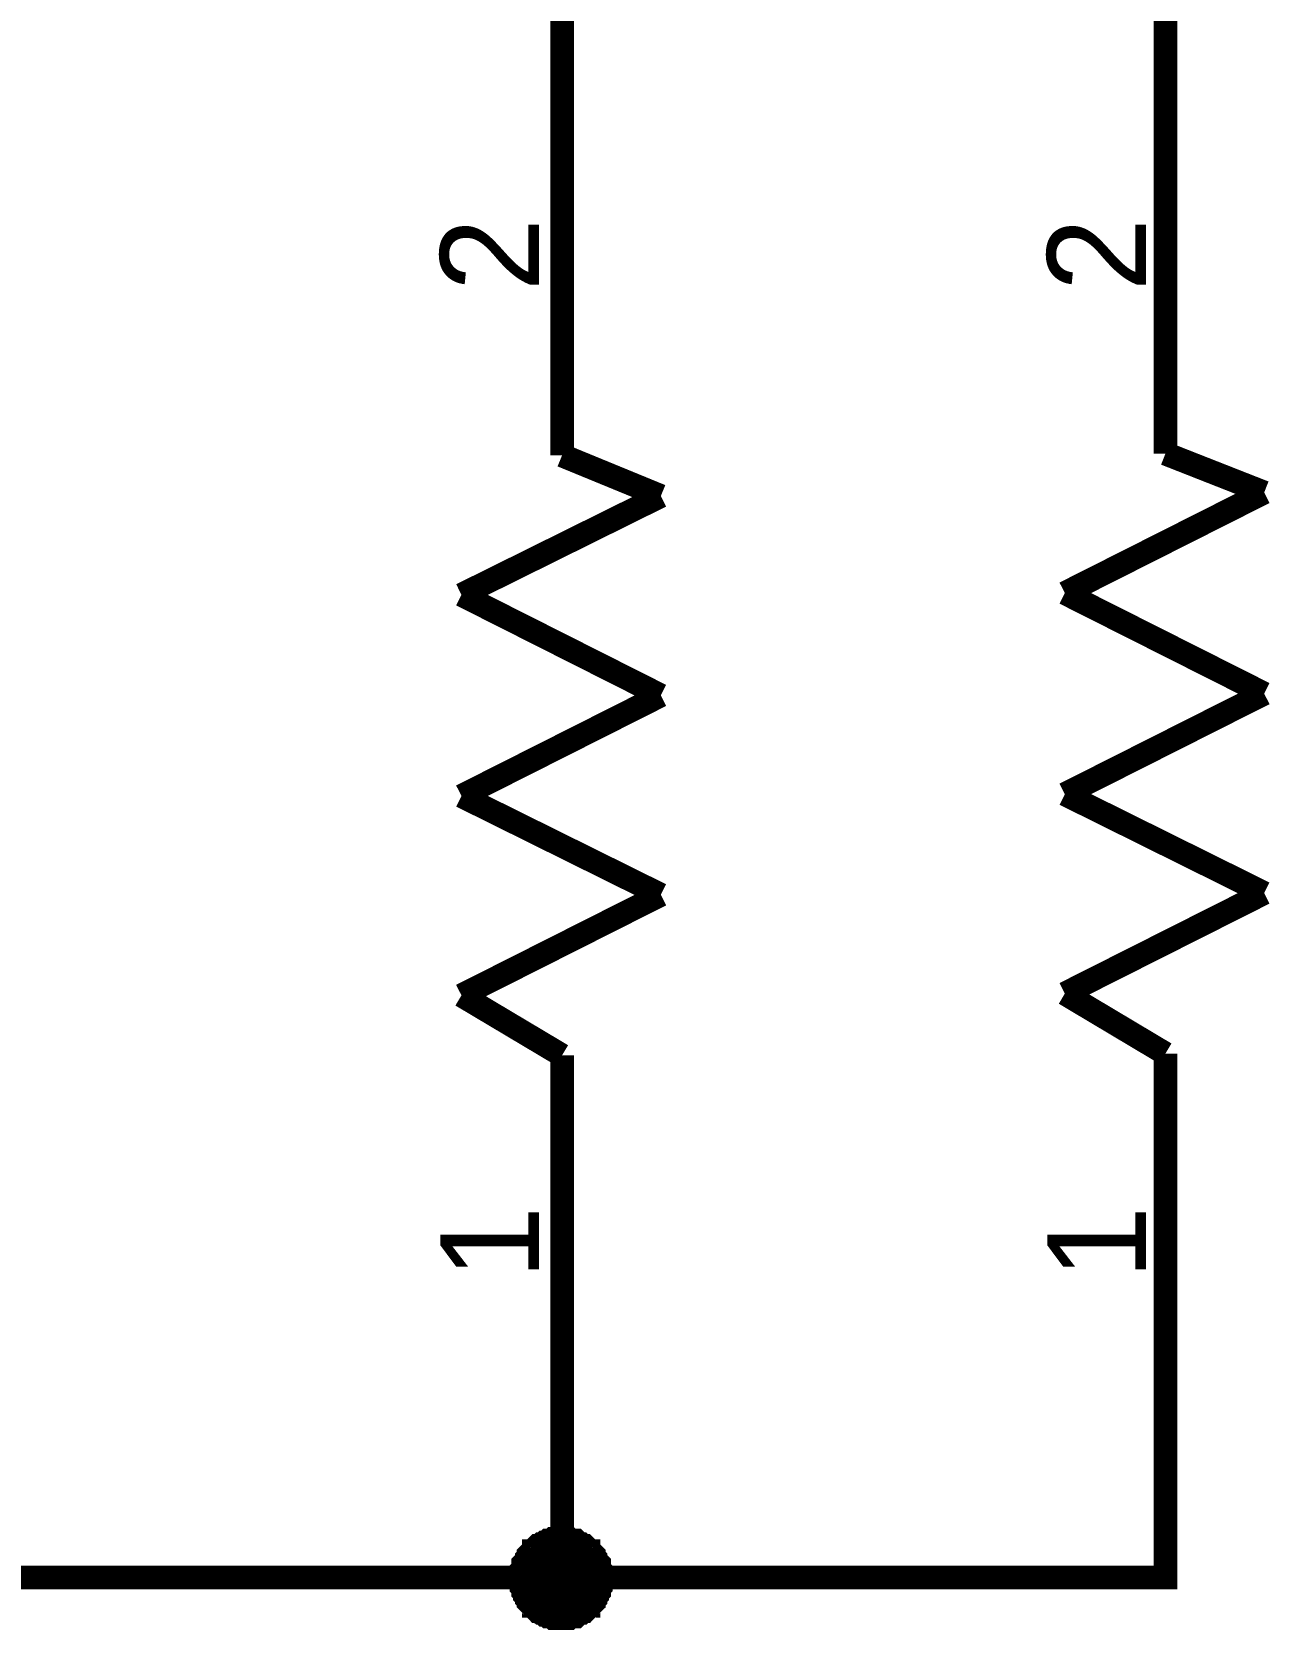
# Model space of a CAD drawing. Header units: millimetres. Extents: x 0 to 800, y 0 to 567.
# Drawn here: x 341.74 to 357.53, y 83.35 to 103.64 of the extents above; entities that cross this region are included whole.
import ezdxf

# ---------------------------------------------------------------- set-up
doc = ezdxf.new("R2010")
doc.units = ezdxf.units.MM
doc.layers.add('Sheet', color=255, linetype='Continuous')

msp = doc.modelspace()

# ---------------------------------------------------------------- linework, layer by layer
at = {"layer": 'Sheet'}
for points, const_width in [([(356.125, 103.37), (356.125, 127.471)], 0.3), ([(287.696, 124.94), (305.727, 124.94), (305.727, 124.896), (348.465, 124.896), (348.465, 103.348)], 0.3), ([(348.465, 98.263), (348.465, 103.348)], 0.3), ([(356.125, 98.286), (356.125, 103.37)], 0.3), ([(348.465, 98.263), (348.465, 99.025)], 0.3), ([(356.125, 98.286), (356.125, 99.047)], 0.3), ([(349.719, 97.748), (348.465, 98.263)], 0.3), ([(357.379, 97.793), (356.125, 98.286)], 0.3), ([(347.188, 96.494), (349.719, 97.748)], 0.3), ([(354.848, 96.516), (357.379, 97.793)], 0.3), ([(349.719, 95.217), (347.188, 96.494)], 0.3), ([(357.379, 95.24), (354.848, 96.516)], 0.3), ([(347.188, 93.94), (349.719, 95.217)], 0.3), ([(354.848, 93.963), (357.379, 95.24)], 0.3), ([(349.719, 92.686), (347.188, 93.94)], 0.3), ([(357.379, 92.708), (354.848, 93.963)], 0.3), ([(348.465, 85.563), (348.465, 84.018), (340.58, 84.018), (340.58, 93.403)], 0.3), ([(347.188, 91.409), (349.719, 92.686)], 0.3), ([(354.848, 91.432), (357.379, 92.708)], 0.3), ([(348.465, 90.648), (347.188, 91.409)], 0.3), ([(356.125, 90.67), (354.848, 91.432)], 0.3), ([(348.465, 90.648), (348.465, 85.563)], 0.3), ([(348.465, 90.648), (348.465, 89.886)], 0.3), ([(356.125, 90.67), (356.125, 85.586)], 0.3), ([(356.125, 90.67), (356.125, 89.909)], 0.3), ([(356.125, 85.586), (356.125, 84.018), (348.465, 84.018)], 0.3), ([(347.949, 84.018), (347.949, 84.04), (347.949, 84.063), (347.949, 84.085), (347.949, 84.107), (347.972, 84.13), (347.972, 84.152), (347.972, 84.197), (347.994, 84.219), (347.994, 84.219), (348.017, 84.242), (348.017, 84.264), (348.039, 84.287), (348.039, 84.309), (348.061, 84.331), (348.084, 84.354), (348.106, 84.354), (348.106, 84.376), (348.129, 84.399), (348.151, 84.421), (348.173, 84.421), (348.196, 84.443), (348.218, 84.443), (348.241, 84.466), (348.263, 84.466), (348.285, 84.488), (348.308, 84.488), (348.33, 84.488), (348.353, 84.511), (348.375, 84.511), (348.42, 84.511), (348.442, 84.511), (348.465, 84.511)], 0.3), ([(347.949, 84.018), (347.949, 84.04), (347.949, 84.063), (347.949, 84.085), (347.949, 84.107), (347.972, 84.13), (347.972, 84.152), (347.972, 84.197), (347.994, 84.219), (347.994, 84.219), (348.017, 84.242), (348.017, 84.264), (348.039, 84.287), (348.039, 84.309), (348.061, 84.331), (348.084, 84.354), (348.106, 84.354), (348.106, 84.376), (348.129, 84.399), (348.151, 84.421), (348.173, 84.421), (348.196, 84.443), (348.218, 84.443), (348.241, 84.466), (348.263, 84.466), (348.285, 84.488), (348.308, 84.488), (348.33, 84.488), (348.353, 84.511), (348.375, 84.511), (348.42, 84.511), (348.442, 84.511), (348.465, 84.511)], 0.3), ([(347.949, 84.018), (347.949, 84.04), (347.949, 84.063), (347.949, 84.085), (347.949, 84.107), (347.972, 84.13), (347.972, 84.152), (347.972, 84.197), (347.994, 84.219), (347.994, 84.219), (348.017, 84.242), (348.017, 84.264), (348.039, 84.287), (348.039, 84.309), (348.061, 84.331), (348.084, 84.354), (348.106, 84.354), (348.106, 84.376), (348.129, 84.399), (348.151, 84.421), (348.173, 84.421), (348.196, 84.443), (348.218, 84.443), (348.241, 84.466), (348.263, 84.466), (348.285, 84.488), (348.308, 84.488), (348.33, 84.488), (348.353, 84.511), (348.375, 84.511), (348.42, 84.511), (348.442, 84.511), (348.465, 84.511)], 0.3), ([(347.949, 84.018), (347.949, 84.04), (347.949, 84.063), (347.949, 84.085), (347.949, 84.107), (347.972, 84.13), (347.972, 84.152), (347.972, 84.197), (347.994, 84.219), (347.994, 84.219), (348.017, 84.242), (348.017, 84.264), (348.039, 84.287), (348.039, 84.309), (348.061, 84.331), (348.084, 84.354), (348.106, 84.354), (348.106, 84.376), (348.129, 84.399), (348.151, 84.421), (348.173, 84.421), (348.196, 84.443), (348.218, 84.443), (348.241, 84.466), (348.263, 84.466), (348.285, 84.488), (348.308, 84.488), (348.33, 84.488), (348.353, 84.511), (348.375, 84.511), (348.42, 84.511), (348.442, 84.511), (348.465, 84.511)], 0.3), ([(348.465, 84.511), (348.465, 84.511)], 0.3), ([(348.465, 84.511), (348.487, 84.511), (348.509, 84.511), (348.532, 84.511), (348.554, 84.511), (348.577, 84.488), (348.599, 84.488), (348.644, 84.488), (348.666, 84.466), (348.666, 84.466), (348.689, 84.443), (348.711, 84.443), (348.733, 84.421), (348.756, 84.421), (348.778, 84.399), (348.801, 84.376), (348.801, 84.354), (348.823, 84.354), (348.845, 84.331), (348.868, 84.309), (348.868, 84.287), (348.89, 84.264), (348.89, 84.242), (348.913, 84.219), (348.913, 84.219), (348.935, 84.197), (348.935, 84.152), (348.935, 84.13), (348.957, 84.107), (348.957, 84.085), (348.957, 84.063), (348.957, 84.04), (348.957, 84.018)], 0.3), ([(348.465, 84.511), (348.465, 84.511)], 0.3), ([(348.465, 84.511), (348.487, 84.511), (348.509, 84.511), (348.532, 84.511), (348.554, 84.511), (348.577, 84.488), (348.599, 84.488), (348.644, 84.488), (348.666, 84.466), (348.666, 84.466), (348.689, 84.443), (348.711, 84.443), (348.733, 84.421), (348.756, 84.421), (348.778, 84.399), (348.801, 84.376), (348.801, 84.354), (348.823, 84.354), (348.845, 84.331), (348.868, 84.309), (348.868, 84.287), (348.89, 84.264), (348.89, 84.242), (348.913, 84.219), (348.913, 84.219), (348.935, 84.197), (348.935, 84.152), (348.935, 84.13), (348.957, 84.107), (348.957, 84.085), (348.957, 84.063), (348.957, 84.04), (348.957, 84.018)], 0.3), ([(348.465, 84.511), (348.465, 84.511)], 0.3), ([(348.465, 84.511), (348.487, 84.511), (348.509, 84.511), (348.532, 84.511), (348.554, 84.511), (348.577, 84.488), (348.599, 84.488), (348.644, 84.488), (348.666, 84.466), (348.666, 84.466), (348.689, 84.443), (348.711, 84.443), (348.733, 84.421), (348.756, 84.421), (348.778, 84.399), (348.801, 84.376), (348.801, 84.354), (348.823, 84.354), (348.845, 84.331), (348.868, 84.309), (348.868, 84.287), (348.89, 84.264), (348.89, 84.242), (348.913, 84.219), (348.913, 84.219), (348.935, 84.197), (348.935, 84.152), (348.935, 84.13), (348.957, 84.107), (348.957, 84.085), (348.957, 84.063), (348.957, 84.04), (348.957, 84.018)], 0.3), ([(348.465, 84.511), (348.465, 84.511)], 0.3), ([(348.465, 84.511), (348.487, 84.511), (348.509, 84.511), (348.532, 84.511), (348.554, 84.511), (348.577, 84.488), (348.599, 84.488), (348.644, 84.488), (348.666, 84.466), (348.666, 84.466), (348.689, 84.443), (348.711, 84.443), (348.733, 84.421), (348.756, 84.421), (348.778, 84.399), (348.801, 84.376), (348.801, 84.354), (348.823, 84.354), (348.845, 84.331), (348.868, 84.309), (348.868, 84.287), (348.89, 84.264), (348.89, 84.242), (348.913, 84.219), (348.913, 84.219), (348.935, 84.197), (348.935, 84.152), (348.935, 84.13), (348.957, 84.107), (348.957, 84.085), (348.957, 84.063), (348.957, 84.04), (348.957, 84.018)], 0.3), ([(347.949, 84.018), (347.949, 84.04), (347.949, 84.063), (347.949, 84.085), (347.949, 84.107), (347.972, 84.13), (347.972, 84.152), (347.972, 84.197), (347.994, 84.219), (347.994, 84.219), (348.017, 84.242), (348.017, 84.264), (348.039, 84.287), (348.039, 84.309), (348.061, 84.331), (348.084, 84.354), (348.106, 84.354), (348.106, 84.376), (348.129, 84.399), (348.151, 84.421), (348.173, 84.421), (348.196, 84.443), (348.218, 84.443), (348.241, 84.466), (348.263, 84.466), (348.285, 84.488), (348.308, 84.488), (348.33, 84.488), (348.353, 84.511), (348.375, 84.511), (348.42, 84.511), (348.442, 84.511), (348.465, 84.511)], 0.0991), ([(347.949, 84.018), (347.949, 84.04), (347.949, 84.063), (347.949, 84.085), (347.949, 84.107), (347.972, 84.13), (347.972, 84.152), (347.972, 84.197), (347.994, 84.219), (347.994, 84.219), (348.017, 84.242), (348.017, 84.264), (348.039, 84.287), (348.039, 84.309), (348.061, 84.331), (348.084, 84.354), (348.106, 84.354), (348.106, 84.376), (348.129, 84.399), (348.151, 84.421), (348.173, 84.421), (348.196, 84.443), (348.218, 84.443), (348.241, 84.466), (348.263, 84.466), (348.285, 84.488), (348.308, 84.488), (348.33, 84.488), (348.353, 84.511), (348.375, 84.511), (348.42, 84.511), (348.442, 84.511), (348.465, 84.511)], 0.0991), ([(347.949, 84.018), (347.949, 84.04), (347.949, 84.063), (347.949, 84.085), (347.949, 84.107), (347.972, 84.13), (347.972, 84.152), (347.972, 84.197), (347.994, 84.219), (347.994, 84.219), (348.017, 84.242), (348.017, 84.264), (348.039, 84.287), (348.039, 84.309), (348.061, 84.331), (348.084, 84.354), (348.106, 84.354), (348.106, 84.376), (348.129, 84.399), (348.151, 84.421), (348.173, 84.421), (348.196, 84.443), (348.218, 84.443), (348.241, 84.466), (348.263, 84.466), (348.285, 84.488), (348.308, 84.488), (348.33, 84.488), (348.353, 84.511), (348.375, 84.511), (348.42, 84.511), (348.442, 84.511), (348.465, 84.511)], 0.0991), ([(347.949, 84.018), (347.949, 84.04), (347.949, 84.063), (347.949, 84.085), (347.949, 84.107), (347.972, 84.13), (347.972, 84.152), (347.972, 84.197), (347.994, 84.219), (347.994, 84.219), (348.017, 84.242), (348.017, 84.264), (348.039, 84.287), (348.039, 84.309), (348.061, 84.331), (348.084, 84.354), (348.106, 84.354), (348.106, 84.376), (348.129, 84.399), (348.151, 84.421), (348.173, 84.421), (348.196, 84.443), (348.218, 84.443), (348.241, 84.466), (348.263, 84.466), (348.285, 84.488), (348.308, 84.488), (348.33, 84.488), (348.353, 84.511), (348.375, 84.511), (348.42, 84.511), (348.442, 84.511), (348.465, 84.511)], 0.0991), ([(348.465, 84.511), (348.465, 84.511)], 0.0991), ([(348.465, 84.511), (348.487, 84.511), (348.509, 84.511), (348.532, 84.511), (348.554, 84.511), (348.577, 84.488), (348.599, 84.488), (348.644, 84.488), (348.666, 84.466), (348.666, 84.466), (348.689, 84.443), (348.711, 84.443), (348.733, 84.421), (348.756, 84.421), (348.778, 84.399), (348.801, 84.376), (348.801, 84.354), (348.823, 84.354), (348.845, 84.331), (348.868, 84.309), (348.868, 84.287), (348.89, 84.264), (348.89, 84.242), (348.913, 84.219), (348.913, 84.219), (348.935, 84.197), (348.935, 84.152), (348.935, 84.13), (348.957, 84.107), (348.957, 84.085), (348.957, 84.063), (348.957, 84.04), (348.957, 84.018)], 0.0991), ([(348.465, 84.511), (348.465, 84.511)], 0.0991), ([(348.465, 84.511), (348.487, 84.511), (348.509, 84.511), (348.532, 84.511), (348.554, 84.511), (348.577, 84.488), (348.599, 84.488), (348.644, 84.488), (348.666, 84.466), (348.666, 84.466), (348.689, 84.443), (348.711, 84.443), (348.733, 84.421), (348.756, 84.421), (348.778, 84.399), (348.801, 84.376), (348.801, 84.354), (348.823, 84.354), (348.845, 84.331), (348.868, 84.309), (348.868, 84.287), (348.89, 84.264), (348.89, 84.242), (348.913, 84.219), (348.913, 84.219), (348.935, 84.197), (348.935, 84.152), (348.935, 84.13), (348.957, 84.107), (348.957, 84.085), (348.957, 84.063), (348.957, 84.04), (348.957, 84.018)], 0.0991), ([(348.465, 84.511), (348.465, 84.511)], 0.0991), ([(348.465, 84.511), (348.487, 84.511), (348.509, 84.511), (348.532, 84.511), (348.554, 84.511), (348.577, 84.488), (348.599, 84.488), (348.644, 84.488), (348.666, 84.466), (348.666, 84.466), (348.689, 84.443), (348.711, 84.443), (348.733, 84.421), (348.756, 84.421), (348.778, 84.399), (348.801, 84.376), (348.801, 84.354), (348.823, 84.354), (348.845, 84.331), (348.868, 84.309), (348.868, 84.287), (348.89, 84.264), (348.89, 84.242), (348.913, 84.219), (348.913, 84.219), (348.935, 84.197), (348.935, 84.152), (348.935, 84.13), (348.957, 84.107), (348.957, 84.085), (348.957, 84.063), (348.957, 84.04), (348.957, 84.018)], 0.0991), ([(348.465, 84.511), (348.465, 84.511)], 0.0991), ([(348.465, 84.511), (348.487, 84.511), (348.509, 84.511), (348.532, 84.511), (348.554, 84.511), (348.577, 84.488), (348.599, 84.488), (348.644, 84.488), (348.666, 84.466), (348.666, 84.466), (348.689, 84.443), (348.711, 84.443), (348.733, 84.421), (348.756, 84.421), (348.778, 84.399), (348.801, 84.376), (348.801, 84.354), (348.823, 84.354), (348.845, 84.331), (348.868, 84.309), (348.868, 84.287), (348.89, 84.264), (348.89, 84.242), (348.913, 84.219), (348.913, 84.219), (348.935, 84.197), (348.935, 84.152), (348.935, 84.13), (348.957, 84.107), (348.957, 84.085), (348.957, 84.063), (348.957, 84.04), (348.957, 84.018)], 0.0991), ([(348.465, 83.503), (348.442, 83.503), (348.42, 83.503), (348.375, 83.503), (348.353, 83.503), (348.33, 83.525), (348.308, 83.525), (348.285, 83.525), (348.263, 83.547), (348.241, 83.547), (348.218, 83.57), (348.196, 83.57), (348.173, 83.592), (348.151, 83.592), (348.129, 83.615), (348.106, 83.637), (348.106, 83.659), (348.084, 83.659), (348.061, 83.682), (348.039, 83.704), (348.039, 83.727), (348.017, 83.749), (348.017, 83.771), (347.994, 83.794), (347.994, 83.816), (347.972, 83.839), (347.972, 83.861), (347.972, 83.883), (347.949, 83.906), (347.949, 83.928), (347.949, 83.973), (347.949, 83.995), (347.949, 84.018)], 0.3), ([(347.949, 84.018), (347.949, 84.018)], 0.3), ([(348.465, 83.503), (348.442, 83.503), (348.42, 83.503), (348.375, 83.503), (348.353, 83.503), (348.33, 83.525), (348.308, 83.525), (348.285, 83.525), (348.263, 83.547), (348.241, 83.547), (348.218, 83.57), (348.196, 83.57), (348.173, 83.592), (348.151, 83.592), (348.129, 83.615), (348.106, 83.637), (348.106, 83.659), (348.084, 83.659), (348.061, 83.682), (348.039, 83.704), (348.039, 83.727), (348.017, 83.749), (348.017, 83.771), (347.994, 83.794), (347.994, 83.816), (347.972, 83.839), (347.972, 83.861), (347.972, 83.883), (347.949, 83.906), (347.949, 83.928), (347.949, 83.973), (347.949, 83.995), (347.949, 84.018)], 0.3), ([(347.949, 84.018), (347.949, 84.018)], 0.3), ([(348.465, 83.503), (348.442, 83.503), (348.42, 83.503), (348.375, 83.503), (348.353, 83.503), (348.33, 83.525), (348.308, 83.525), (348.285, 83.525), (348.263, 83.547), (348.241, 83.547), (348.218, 83.57), (348.196, 83.57), (348.173, 83.592), (348.151, 83.592), (348.129, 83.615), (348.106, 83.637), (348.106, 83.659), (348.084, 83.659), (348.061, 83.682), (348.039, 83.704), (348.039, 83.727), (348.017, 83.749), (348.017, 83.771), (347.994, 83.794), (347.994, 83.816), (347.972, 83.839), (347.972, 83.861), (347.972, 83.883), (347.949, 83.906), (347.949, 83.928), (347.949, 83.973), (347.949, 83.995), (347.949, 84.018)], 0.3), ([(347.949, 84.018), (347.949, 84.018)], 0.3), ([(348.465, 83.503), (348.442, 83.503), (348.42, 83.503), (348.375, 83.503), (348.353, 83.503), (348.33, 83.525), (348.308, 83.525), (348.285, 83.525), (348.263, 83.547), (348.241, 83.547), (348.218, 83.57), (348.196, 83.57), (348.173, 83.592), (348.151, 83.592), (348.129, 83.615), (348.106, 83.637), (348.106, 83.659), (348.084, 83.659), (348.061, 83.682), (348.039, 83.704), (348.039, 83.727), (348.017, 83.749), (348.017, 83.771), (347.994, 83.794), (347.994, 83.816), (347.972, 83.839), (347.972, 83.861), (347.972, 83.883), (347.949, 83.906), (347.949, 83.928), (347.949, 83.973), (347.949, 83.995), (347.949, 84.018)], 0.3), ([(347.949, 84.018), (347.949, 84.018)], 0.3), ([(348.465, 83.503), (348.442, 83.503), (348.42, 83.503), (348.375, 83.503), (348.353, 83.503), (348.33, 83.525), (348.308, 83.525), (348.285, 83.525), (348.263, 83.547), (348.241, 83.547), (348.218, 83.57), (348.196, 83.57), (348.173, 83.592), (348.151, 83.592), (348.129, 83.615), (348.106, 83.637), (348.106, 83.659), (348.084, 83.659), (348.061, 83.682), (348.039, 83.704), (348.039, 83.727), (348.017, 83.749), (348.017, 83.771), (347.994, 83.794), (347.994, 83.816), (347.972, 83.839), (347.972, 83.861), (347.972, 83.883), (347.949, 83.906), (347.949, 83.928), (347.949, 83.973), (347.949, 83.995), (347.949, 84.018)], 0.0991), ([(347.949, 84.018), (347.949, 84.018)], 0.0991), ([(348.465, 83.503), (348.442, 83.503), (348.42, 83.503), (348.375, 83.503), (348.353, 83.503), (348.33, 83.525), (348.308, 83.525), (348.285, 83.525), (348.263, 83.547), (348.241, 83.547), (348.218, 83.57), (348.196, 83.57), (348.173, 83.592), (348.151, 83.592), (348.129, 83.615), (348.106, 83.637), (348.106, 83.659), (348.084, 83.659), (348.061, 83.682), (348.039, 83.704), (348.039, 83.727), (348.017, 83.749), (348.017, 83.771), (347.994, 83.794), (347.994, 83.816), (347.972, 83.839), (347.972, 83.861), (347.972, 83.883), (347.949, 83.906), (347.949, 83.928), (347.949, 83.973), (347.949, 83.995), (347.949, 84.018)], 0.0991), ([(347.949, 84.018), (347.949, 84.018)], 0.0991), ([(348.465, 83.503), (348.442, 83.503), (348.42, 83.503), (348.375, 83.503), (348.353, 83.503), (348.33, 83.525), (348.308, 83.525), (348.285, 83.525), (348.263, 83.547), (348.241, 83.547), (348.218, 83.57), (348.196, 83.57), (348.173, 83.592), (348.151, 83.592), (348.129, 83.615), (348.106, 83.637), (348.106, 83.659), (348.084, 83.659), (348.061, 83.682), (348.039, 83.704), (348.039, 83.727), (348.017, 83.749), (348.017, 83.771), (347.994, 83.794), (347.994, 83.816), (347.972, 83.839), (347.972, 83.861), (347.972, 83.883), (347.949, 83.906), (347.949, 83.928), (347.949, 83.973), (347.949, 83.995), (347.949, 84.018)], 0.0991), ([(347.949, 84.018), (347.949, 84.018)], 0.0991), ([(348.465, 83.503), (348.442, 83.503), (348.42, 83.503), (348.375, 83.503), (348.353, 83.503), (348.33, 83.525), (348.308, 83.525), (348.285, 83.525), (348.263, 83.547), (348.241, 83.547), (348.218, 83.57), (348.196, 83.57), (348.173, 83.592), (348.151, 83.592), (348.129, 83.615), (348.106, 83.637), (348.106, 83.659), (348.084, 83.659), (348.061, 83.682), (348.039, 83.704), (348.039, 83.727), (348.017, 83.749), (348.017, 83.771), (347.994, 83.794), (347.994, 83.816), (347.972, 83.839), (347.972, 83.861), (347.972, 83.883), (347.949, 83.906), (347.949, 83.928), (347.949, 83.973), (347.949, 83.995), (347.949, 84.018)], 0.0991), ([(347.949, 84.018), (347.949, 84.018)], 0.0991), ([(348.957, 84.018), (348.957, 83.995), (348.957, 83.973), (348.957, 83.928), (348.957, 83.906), (348.935, 83.883), (348.935, 83.861), (348.935, 83.839), (348.913, 83.816), (348.913, 83.794), (348.89, 83.771), (348.89, 83.749), (348.868, 83.727), (348.868, 83.704), (348.845, 83.682), (348.823, 83.659), (348.801, 83.659), (348.801, 83.637), (348.778, 83.615), (348.756, 83.592), (348.733, 83.592), (348.711, 83.57), (348.689, 83.57), (348.666, 83.547), (348.666, 83.547), (348.644, 83.525), (348.599, 83.525), (348.577, 83.525), (348.554, 83.503), (348.532, 83.503), (348.509, 83.503), (348.487, 83.503), (348.465, 83.503)], 0.3), ([(348.957, 84.018), (348.957, 83.995), (348.957, 83.973), (348.957, 83.928), (348.957, 83.906), (348.935, 83.883), (348.935, 83.861), (348.935, 83.839), (348.913, 83.816), (348.913, 83.794), (348.89, 83.771), (348.89, 83.749), (348.868, 83.727), (348.868, 83.704), (348.845, 83.682), (348.823, 83.659), (348.801, 83.659), (348.801, 83.637), (348.778, 83.615), (348.756, 83.592), (348.733, 83.592), (348.711, 83.57), (348.689, 83.57), (348.666, 83.547), (348.666, 83.547), (348.644, 83.525), (348.599, 83.525), (348.577, 83.525), (348.554, 83.503), (348.532, 83.503), (348.509, 83.503), (348.487, 83.503), (348.465, 83.503)], 0.3), ([(348.957, 84.018), (348.957, 83.995), (348.957, 83.973), (348.957, 83.928), (348.957, 83.906), (348.935, 83.883), (348.935, 83.861), (348.935, 83.839), (348.913, 83.816), (348.913, 83.794), (348.89, 83.771), (348.89, 83.749), (348.868, 83.727), (348.868, 83.704), (348.845, 83.682), (348.823, 83.659), (348.801, 83.659), (348.801, 83.637), (348.778, 83.615), (348.756, 83.592), (348.733, 83.592), (348.711, 83.57), (348.689, 83.57), (348.666, 83.547), (348.666, 83.547), (348.644, 83.525), (348.599, 83.525), (348.577, 83.525), (348.554, 83.503), (348.532, 83.503), (348.509, 83.503), (348.487, 83.503), (348.465, 83.503)], 0.3), ([(348.957, 84.018), (348.957, 83.995), (348.957, 83.973), (348.957, 83.928), (348.957, 83.906), (348.935, 83.883), (348.935, 83.861), (348.935, 83.839), (348.913, 83.816), (348.913, 83.794), (348.89, 83.771), (348.89, 83.749), (348.868, 83.727), (348.868, 83.704), (348.845, 83.682), (348.823, 83.659), (348.801, 83.659), (348.801, 83.637), (348.778, 83.615), (348.756, 83.592), (348.733, 83.592), (348.711, 83.57), (348.689, 83.57), (348.666, 83.547), (348.666, 83.547), (348.644, 83.525), (348.599, 83.525), (348.577, 83.525), (348.554, 83.503), (348.532, 83.503), (348.509, 83.503), (348.487, 83.503), (348.465, 83.503)], 0.3), ([(348.957, 84.018), (348.957, 83.995), (348.957, 83.973), (348.957, 83.928), (348.957, 83.906), (348.935, 83.883), (348.935, 83.861), (348.935, 83.839), (348.913, 83.816), (348.913, 83.794), (348.89, 83.771), (348.89, 83.749), (348.868, 83.727), (348.868, 83.704), (348.845, 83.682), (348.823, 83.659), (348.801, 83.659), (348.801, 83.637), (348.778, 83.615), (348.756, 83.592), (348.733, 83.592), (348.711, 83.57), (348.689, 83.57), (348.666, 83.547), (348.666, 83.547), (348.644, 83.525), (348.599, 83.525), (348.577, 83.525), (348.554, 83.503), (348.532, 83.503), (348.509, 83.503), (348.487, 83.503), (348.465, 83.503)], 0.0991), ([(348.957, 84.018), (348.957, 83.995), (348.957, 83.973), (348.957, 83.928), (348.957, 83.906), (348.935, 83.883), (348.935, 83.861), (348.935, 83.839), (348.913, 83.816), (348.913, 83.794), (348.89, 83.771), (348.89, 83.749), (348.868, 83.727), (348.868, 83.704), (348.845, 83.682), (348.823, 83.659), (348.801, 83.659), (348.801, 83.637), (348.778, 83.615), (348.756, 83.592), (348.733, 83.592), (348.711, 83.57), (348.689, 83.57), (348.666, 83.547), (348.666, 83.547), (348.644, 83.525), (348.599, 83.525), (348.577, 83.525), (348.554, 83.503), (348.532, 83.503), (348.509, 83.503), (348.487, 83.503), (348.465, 83.503)], 0.0991), ([(348.957, 84.018), (348.957, 83.995), (348.957, 83.973), (348.957, 83.928), (348.957, 83.906), (348.935, 83.883), (348.935, 83.861), (348.935, 83.839), (348.913, 83.816), (348.913, 83.794), (348.89, 83.771), (348.89, 83.749), (348.868, 83.727), (348.868, 83.704), (348.845, 83.682), (348.823, 83.659), (348.801, 83.659), (348.801, 83.637), (348.778, 83.615), (348.756, 83.592), (348.733, 83.592), (348.711, 83.57), (348.689, 83.57), (348.666, 83.547), (348.666, 83.547), (348.644, 83.525), (348.599, 83.525), (348.577, 83.525), (348.554, 83.503), (348.532, 83.503), (348.509, 83.503), (348.487, 83.503), (348.465, 83.503)], 0.0991), ([(348.957, 84.018), (348.957, 83.995), (348.957, 83.973), (348.957, 83.928), (348.957, 83.906), (348.935, 83.883), (348.935, 83.861), (348.935, 83.839), (348.913, 83.816), (348.913, 83.794), (348.89, 83.771), (348.89, 83.749), (348.868, 83.727), (348.868, 83.704), (348.845, 83.682), (348.823, 83.659), (348.801, 83.659), (348.801, 83.637), (348.778, 83.615), (348.756, 83.592), (348.733, 83.592), (348.711, 83.57), (348.689, 83.57), (348.666, 83.547), (348.666, 83.547), (348.644, 83.525), (348.599, 83.525), (348.577, 83.525), (348.554, 83.503), (348.532, 83.503), (348.509, 83.503), (348.487, 83.503), (348.465, 83.503)], 0.0991), ([(348.957, 84.018), (348.957, 84.018), (348.957, 84.018), (348.957, 84.018), (348.957, 84.018), (348.957, 84.018), (348.957, 84.018), (348.957, 84.018), (348.957, 84.018), (348.957, 84.018), (348.957, 84.018), (348.957, 84.018), (348.957, 84.018), (348.957, 84.018), (348.957, 84.018), (348.957, 84.018), (348.957, 84.018), (348.957, 84.018), (348.957, 84.018), (348.957, 84.018), (348.957, 84.018), (348.957, 84.018), (348.957, 84.018), (348.957, 84.018), (348.957, 84.018), (348.957, 84.018), (348.957, 84.018), (348.957, 84.018), (348.957, 84.018), (348.957, 84.018), (348.957, 84.018), (348.957, 84.018), (348.957, 84.018)], 0.3), ([(348.957, 84.018), (348.957, 84.018)], 0.3), ([(348.957, 84.018), (348.957, 84.018), (348.957, 84.018), (348.957, 84.018), (348.957, 84.018), (348.957, 84.018), (348.957, 84.018), (348.957, 84.018), (348.957, 84.018), (348.957, 84.018), (348.957, 84.018), (348.957, 84.018), (348.957, 84.018), (348.957, 84.018), (348.957, 84.018), (348.957, 84.018), (348.957, 84.018), (348.957, 84.018), (348.957, 84.018), (348.957, 84.018), (348.957, 84.018), (348.957, 84.018), (348.957, 84.018), (348.957, 84.018), (348.957, 84.018), (348.957, 84.018), (348.957, 84.018), (348.957, 84.018), (348.957, 84.018), (348.957, 84.018), (348.957, 84.018), (348.957, 84.018), (348.957, 84.018)], 0.3), ([(348.957, 84.018), (348.957, 84.018)], 0.3), ([(348.957, 84.018), (348.957, 84.018), (348.957, 84.018), (348.957, 84.018), (348.957, 84.018), (348.957, 84.018), (348.957, 84.018), (348.957, 84.018), (348.957, 84.018), (348.957, 84.018), (348.957, 84.018), (348.957, 84.018), (348.957, 84.018), (348.957, 84.018), (348.957, 84.018), (348.957, 84.018), (348.957, 84.018), (348.957, 84.018), (348.957, 84.018), (348.957, 84.018), (348.957, 84.018), (348.957, 84.018), (348.957, 84.018), (348.957, 84.018), (348.957, 84.018), (348.957, 84.018), (348.957, 84.018), (348.957, 84.018), (348.957, 84.018), (348.957, 84.018), (348.957, 84.018), (348.957, 84.018), (348.957, 84.018)], 0.3), ([(348.957, 84.018), (348.957, 84.018)], 0.3), ([(348.957, 84.018), (348.957, 84.018), (348.957, 84.018), (348.957, 84.018), (348.957, 84.018), (348.957, 84.018), (348.957, 84.018), (348.957, 84.018), (348.957, 84.018), (348.957, 84.018), (348.957, 84.018), (348.957, 84.018), (348.957, 84.018), (348.957, 84.018), (348.957, 84.018), (348.957, 84.018), (348.957, 84.018), (348.957, 84.018), (348.957, 84.018), (348.957, 84.018), (348.957, 84.018), (348.957, 84.018), (348.957, 84.018), (348.957, 84.018), (348.957, 84.018), (348.957, 84.018), (348.957, 84.018), (348.957, 84.018), (348.957, 84.018), (348.957, 84.018), (348.957, 84.018), (348.957, 84.018), (348.957, 84.018)], 0.3), ([(348.957, 84.018), (348.957, 84.018)], 0.3), ([(348.957, 84.018), (348.957, 84.018), (348.957, 84.018), (348.957, 84.018), (348.957, 84.018), (348.957, 84.018), (348.957, 84.018), (348.957, 84.018), (348.957, 84.018), (348.957, 84.018), (348.957, 84.018), (348.957, 84.018), (348.957, 84.018), (348.957, 84.018), (348.957, 84.018), (348.957, 84.018), (348.957, 84.018), (348.957, 84.018), (348.957, 84.018), (348.957, 84.018), (348.957, 84.018), (348.957, 84.018), (348.957, 84.018), (348.957, 84.018), (348.957, 84.018), (348.957, 84.018), (348.957, 84.018), (348.957, 84.018), (348.957, 84.018), (348.957, 84.018), (348.957, 84.018), (348.957, 84.018), (348.957, 84.018)], 0.0991), ([(348.957, 84.018), (348.957, 84.018)], 0.0991), ([(348.957, 84.018), (348.957, 84.018), (348.957, 84.018), (348.957, 84.018), (348.957, 84.018), (348.957, 84.018), (348.957, 84.018), (348.957, 84.018), (348.957, 84.018), (348.957, 84.018), (348.957, 84.018), (348.957, 84.018), (348.957, 84.018), (348.957, 84.018), (348.957, 84.018), (348.957, 84.018), (348.957, 84.018), (348.957, 84.018), (348.957, 84.018), (348.957, 84.018), (348.957, 84.018), (348.957, 84.018), (348.957, 84.018), (348.957, 84.018), (348.957, 84.018), (348.957, 84.018), (348.957, 84.018), (348.957, 84.018), (348.957, 84.018), (348.957, 84.018), (348.957, 84.018), (348.957, 84.018), (348.957, 84.018)], 0.0991), ([(348.957, 84.018), (348.957, 84.018)], 0.0991), ([(348.957, 84.018), (348.957, 84.018), (348.957, 84.018), (348.957, 84.018), (348.957, 84.018), (348.957, 84.018), (348.957, 84.018), (348.957, 84.018), (348.957, 84.018), (348.957, 84.018), (348.957, 84.018), (348.957, 84.018), (348.957, 84.018), (348.957, 84.018), (348.957, 84.018), (348.957, 84.018), (348.957, 84.018), (348.957, 84.018), (348.957, 84.018), (348.957, 84.018), (348.957, 84.018), (348.957, 84.018), (348.957, 84.018), (348.957, 84.018), (348.957, 84.018), (348.957, 84.018), (348.957, 84.018), (348.957, 84.018), (348.957, 84.018), (348.957, 84.018), (348.957, 84.018), (348.957, 84.018), (348.957, 84.018)], 0.0991), ([(348.957, 84.018), (348.957, 84.018)], 0.0991), ([(348.957, 84.018), (348.957, 84.018), (348.957, 84.018), (348.957, 84.018), (348.957, 84.018), (348.957, 84.018), (348.957, 84.018), (348.957, 84.018), (348.957, 84.018), (348.957, 84.018), (348.957, 84.018), (348.957, 84.018), (348.957, 84.018), (348.957, 84.018), (348.957, 84.018), (348.957, 84.018), (348.957, 84.018), (348.957, 84.018), (348.957, 84.018), (348.957, 84.018), (348.957, 84.018), (348.957, 84.018), (348.957, 84.018), (348.957, 84.018), (348.957, 84.018), (348.957, 84.018), (348.957, 84.018), (348.957, 84.018), (348.957, 84.018), (348.957, 84.018), (348.957, 84.018), (348.957, 84.018), (348.957, 84.018)], 0.0991), ([(348.957, 84.018), (348.957, 84.018)], 0.0991)]:
    msp.add_lwpolyline(points, dxfattribs=dict(at, const_width=const_width))
at = {"layer": 'Sheet', "const_width": 0.508}
msp.add_lwpolyline([(348.19, 84.014, 1), (348.698, 84.014, 1)], format="xyb", close=True, dxfattribs=at)

# ---------------------------------------------------------------- texts
at = {"layer": 'Sheet'}
for s, p in [('2', (348.173, 100.346)), ('2', (355.879, 100.346)), ('1', (348.173, 87.803)), ('1', (355.879, 87.803))]:
    msp.add_text(s, height=1.254, rotation=90, dxfattribs=at).set_placement(p)

doc.saveas('drawing.dxf')
